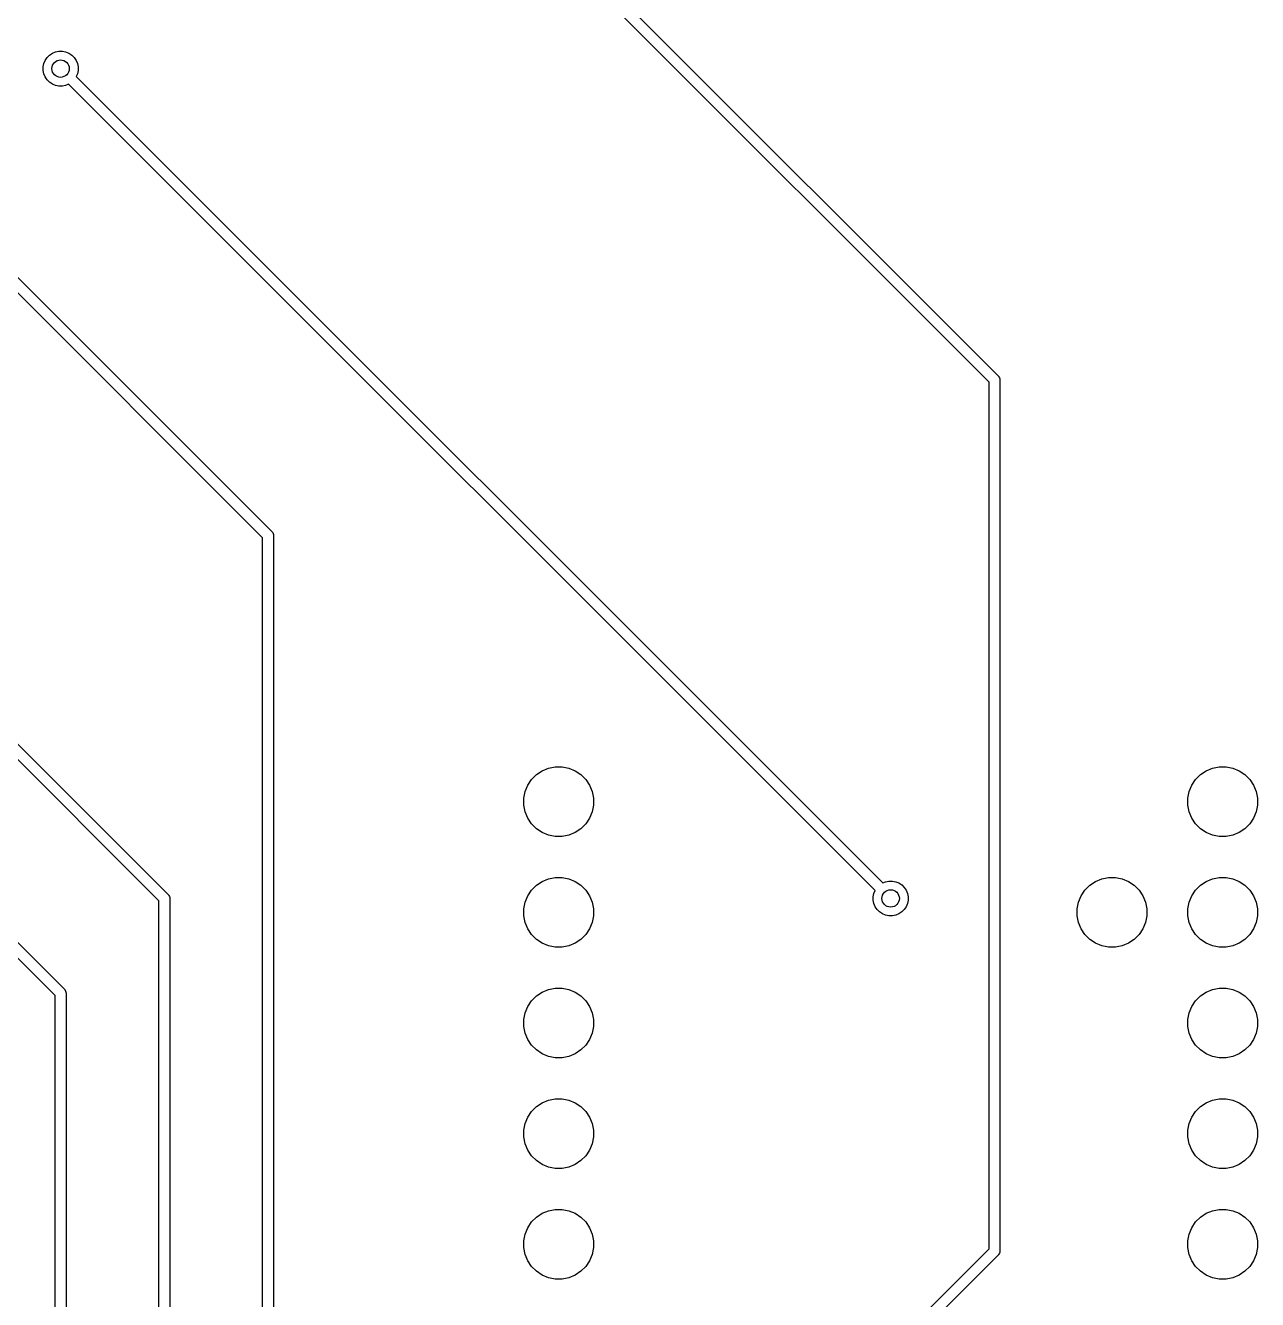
# Model space of a CAD drawing. Extents: x 0.4 to 33.6, y -21.6 to -0.4.
# Drawn here: x 11.874 to 12.988, y -2.706 to -1.555 of the extents above; entities that cross this region are included whole.
import ezdxf

# ---------------------------------------------------------------- set-up
doc = ezdxf.new("R2010")
doc.units = 0
doc.header["$MEASUREMENT"] = 0
doc.layers.add('BLACK', color=7, linetype='CONTINUOUS')

msp = doc.modelspace()

# ---------------------------------------------------------------- linework, layer by layer
at = {"layer": 'BLACK', "linetype": 'CONTINUOUS'}
for p, q in [((12.0974, -1.21544), (12.7533, -1.87135)), ((12.7451, -1.87704), (12.0917, -1.22367)), ((11.488, -1.40294), (12.0971, -2.01205)), ((12.0888, -2.01774), (11.4823, -1.41117)), ((11.8911, -1.58916), (11.8923, -1.58629)), ((11.8923, -1.58629), (11.894, -1.58371)), ((11.894, -1.58371), (11.8962, -1.58152)), ((11.8962, -1.58152), (11.8988, -1.57979)), ((11.8988, -1.57979), (11.9017, -1.57861)), ((11.9017, -1.57861), (11.9047, -1.578)), ((11.9047, -1.578), (11.9078, -1.578)), ((11.9078, -1.578), (11.9108, -1.57861)), ((11.9108, -1.57861), (11.9137, -1.57979)), ((11.9137, -1.57979), (11.9163, -1.58152)), ((11.9163, -1.58152), (11.9185, -1.58371)), ((11.9185, -1.58371), (11.9202, -1.58629)), ((11.9202, -1.58629), (11.9214, -1.58916)), ((11.9013, -2.43151), (11.0685, -1.59867)), ((11.0742, -1.59044), (11.9096, -2.42582)), ((11.8905, -1.5922), (11.8911, -1.58916)), ((11.8905, -1.5953), (11.8905, -1.5922)), ((11.8911, -1.59834), (11.8905, -1.5953)), ((11.8923, -1.60121), (11.8911, -1.59834)), ((11.9214, -1.59834), (11.9203, -1.60088)), ((11.9214, -1.58916), (11.922, -1.5922)), ((11.922, -1.5953), (11.9214, -1.59834)), ((11.922, -1.5922), (11.922, -1.5953)), ((11.894, -1.60379), (11.8923, -1.60121)), ((11.8962, -1.60598), (11.894, -1.60379)), ((11.8988, -1.60771), (11.8962, -1.60598)), ((11.9017, -1.60889), (11.8988, -1.60771)), ((11.9047, -1.6095), (11.9017, -1.60889)), ((11.9078, -1.6095), (11.9047, -1.6095)), ((11.9108, -1.60889), (11.9078, -1.6095)), ((11.9134, -1.60784), (11.9108, -1.60889)), ((12.6422, -2.33662), (11.9134, -1.60784)), ((11.9203, -1.60088), (12.6491, -2.32966)), ((11.5362, -1.87296), (12.0033, -2.3401)), ((12.7533, -1.87135), (12.7535, -1.8715)), ((12.7535, -1.8715), (12.7537, -1.87169)), ((12.7537, -1.87169), (12.7537, -1.87169)), ((12.7537, -1.87169), (12.754, -1.87215)), ((12.754, -1.87215), (12.7541, -1.87225)), ((12.7541, -1.87225), (12.7546, -1.87311)), ((12.7546, -1.87311), (12.7549, -1.87404)), ((12.7549, -1.87404), (12.7549, -1.87476)), ((12.7549, -1.87476), (12.7549, -1.87476)), ((12.7549, -1.87476), (12.7549, -1.875)), ((12.7549, -1.875), (12.7549, -1.87524)), ((12.7549, -1.87524), (12.7549, -2.66226)), ((11.9951, -2.34579), (11.5279, -1.87865)), ((12.7451, -2.66046), (12.7451, -1.87704)), ((12.0971, -2.01205), (12.0972, -2.0122)), ((12.0972, -2.0122), (12.0974, -2.01239)), ((12.0974, -2.01239), (12.0974, -2.01239)), ((12.0974, -2.01239), (12.0979, -2.01295)), ((12.0979, -2.01295), (12.0983, -2.01381)), ((12.0983, -2.01381), (12.0986, -2.01473)), ((12.0986, -2.01473), (12.0987, -2.01546)), ((12.0888, -2.89351), (12.0888, -2.01774)), ((12.0987, -2.01546), (12.0987, -2.01546)), ((12.0987, -2.01546), (12.0987, -2.0157)), ((12.0987, -2.0157), (12.0987, -2.01594)), ((12.0987, -2.01594), (12.0987, -2.89171)), ((12.3318, -2.23617), (12.3362, -2.23179)), ((12.3362, -2.23179), (12.3413, -2.22834)), ((12.3413, -2.22834), (12.3471, -2.22596)), ((12.3471, -2.22596), (12.3531, -2.22475)), ((12.3531, -2.22475), (12.3594, -2.22475)), ((12.3594, -2.22475), (12.3654, -2.22596)), ((12.3654, -2.22596), (12.3712, -2.22834)), ((12.3712, -2.22834), (12.3763, -2.23179)), ((12.3763, -2.23179), (12.3807, -2.23617)), ((12.9318, -2.23617), (12.9362, -2.23179)), ((12.9362, -2.23179), (12.9413, -2.22834)), ((12.9413, -2.22834), (12.9471, -2.22596)), ((12.9471, -2.22596), (12.9531, -2.22475)), ((12.9531, -2.22475), (12.9594, -2.22475)), ((12.9594, -2.22475), (12.9654, -2.22596)), ((12.9654, -2.22596), (12.9712, -2.22834)), ((12.9712, -2.22834), (12.9763, -2.23179)), ((12.9763, -2.23179), (12.9807, -2.23617)), ((12.326, -2.24706), (12.3283, -2.24133)), ((12.3283, -2.24133), (12.3318, -2.23617)), ((12.3807, -2.23617), (12.3842, -2.24133)), ((12.3842, -2.24133), (12.3865, -2.24706)), ((12.926, -2.24706), (12.9283, -2.24133)), ((12.9283, -2.24133), (12.9318, -2.23617)), ((12.9807, -2.23617), (12.9842, -2.24133)), ((12.9842, -2.24133), (12.9865, -2.24706)), ((12.3248, -2.25315), (12.326, -2.24706)), ((12.3248, -2.25935), (12.3248, -2.25315)), ((12.3865, -2.24706), (12.3877, -2.25315)), ((12.3877, -2.25315), (12.3877, -2.25935)), ((12.9248, -2.25315), (12.926, -2.24706)), ((12.9248, -2.25935), (12.9248, -2.25315)), ((12.9865, -2.24706), (12.9877, -2.25315)), ((12.9877, -2.25315), (12.9877, -2.25935)), ((12.326, -2.26544), (12.3248, -2.25935)), ((12.3283, -2.27117), (12.326, -2.26544)), ((12.3865, -2.26544), (12.3842, -2.27117)), ((12.3877, -2.25935), (12.3865, -2.26544)), ((12.926, -2.26544), (12.9248, -2.25935)), ((12.9283, -2.27117), (12.926, -2.26544)), ((12.9865, -2.26544), (12.9842, -2.27117)), ((12.9877, -2.25935), (12.9865, -2.26544)), ((12.3318, -2.27633), (12.3283, -2.27117)), ((12.3362, -2.28071), (12.3318, -2.27633)), ((12.3807, -2.27633), (12.3763, -2.28071)), ((12.3842, -2.27117), (12.3807, -2.27633)), ((12.9318, -2.27633), (12.9283, -2.27117)), ((12.9362, -2.28071), (12.9318, -2.27633)), ((12.9807, -2.27633), (12.9763, -2.28071)), ((12.9842, -2.27117), (12.9807, -2.27633)), ((12.3413, -2.28416), (12.3362, -2.28071)), ((12.3471, -2.28654), (12.3413, -2.28416)), ((12.3531, -2.28775), (12.3471, -2.28654)), ((12.3594, -2.28775), (12.3531, -2.28775)), ((12.3654, -2.28654), (12.3594, -2.28775)), ((12.3712, -2.28416), (12.3654, -2.28654)), ((12.3763, -2.28071), (12.3712, -2.28416)), ((12.9413, -2.28416), (12.9362, -2.28071)), ((12.9471, -2.28654), (12.9413, -2.28416)), ((12.9531, -2.28775), (12.9471, -2.28654)), ((12.9594, -2.28775), (12.9531, -2.28775)), ((12.9654, -2.28654), (12.9594, -2.28775)), ((12.9712, -2.28416), (12.9654, -2.28654)), ((12.9763, -2.28071), (12.9712, -2.28416)), ((12.3413, -2.32834), (12.3471, -2.32596)), ((12.3471, -2.32596), (12.3531, -2.32475)), ((12.3531, -2.32475), (12.3594, -2.32475)), ((12.3594, -2.32475), (12.3654, -2.32596)), ((12.3654, -2.32596), (12.3712, -2.32834)), ((12.8413, -2.32834), (12.8471, -2.32596)), ((12.8471, -2.32596), (12.8531, -2.32475)), ((12.8531, -2.32475), (12.8594, -2.32475)), ((12.8594, -2.32475), (12.8654, -2.32596)), ((12.8654, -2.32596), (12.8712, -2.32834)), ((12.9413, -2.32834), (12.9471, -2.32596)), ((12.9471, -2.32596), (12.9531, -2.32475)), ((12.9531, -2.32475), (12.9594, -2.32475)), ((12.9594, -2.32475), (12.9654, -2.32596)), ((12.9654, -2.32596), (12.9712, -2.32834)), ((12.3283, -2.34133), (12.3318, -2.33617)), ((12.3318, -2.33617), (12.3362, -2.33179)), ((12.3362, -2.33179), (12.3413, -2.32834)), ((12.3712, -2.32834), (12.3763, -2.33179)), ((12.3763, -2.33179), (12.3807, -2.33617)), ((12.3807, -2.33617), (12.3842, -2.34133)), ((12.6411, -2.33916), (12.6422, -2.33662)), ((12.6491, -2.32966), (12.6517, -2.32861)), ((12.6517, -2.32861), (12.6547, -2.328)), ((12.6547, -2.328), (12.6578, -2.328)), ((12.6578, -2.328), (12.6608, -2.32861)), ((12.6608, -2.32861), (12.6637, -2.32979)), ((12.6637, -2.32979), (12.6663, -2.33152)), ((12.6663, -2.33152), (12.6685, -2.33371)), ((12.6685, -2.33371), (12.6702, -2.33629)), ((12.6702, -2.33629), (12.6714, -2.33916)), ((12.8283, -2.34133), (12.8318, -2.33617)), ((12.8318, -2.33617), (12.8362, -2.33179)), ((12.8362, -2.33179), (12.8413, -2.32834)), ((12.8712, -2.32834), (12.8763, -2.33179)), ((12.8763, -2.33179), (12.8807, -2.33617)), ((12.8807, -2.33617), (12.8842, -2.34133)), ((12.9283, -2.34133), (12.9318, -2.33617)), ((12.9318, -2.33617), (12.9362, -2.33179)), ((12.9362, -2.33179), (12.9413, -2.32834)), ((12.9712, -2.32834), (12.9763, -2.33179)), ((12.9763, -2.33179), (12.9807, -2.33617)), ((12.9807, -2.33617), (12.9842, -2.34133)), ((11.9951, -2.89976), (11.9951, -2.34579)), ((12.0033, -2.3401), (12.0035, -2.34025)), ((12.0035, -2.34025), (12.0037, -2.34044)), ((12.0037, -2.34044), (12.0037, -2.34044)), ((12.0037, -2.34044), (12.004, -2.3409)), ((12.004, -2.3409), (12.0041, -2.341)), ((12.0041, -2.341), (12.0046, -2.34186)), ((12.0046, -2.34186), (12.0049, -2.34279)), ((12.0049, -2.34279), (12.0049, -2.34351)), ((12.0049, -2.34351), (12.0049, -2.34351)), ((12.0049, -2.34351), (12.0049, -2.34375)), ((12.0049, -2.34375), (12.0049, -2.34399)), ((12.0049, -2.34399), (12.0049, -2.89796)), ((12.3248, -2.35315), (12.326, -2.34706)), ((12.326, -2.34706), (12.3283, -2.34133)), ((12.3842, -2.34133), (12.3865, -2.34706)), ((12.3865, -2.34706), (12.3877, -2.35315)), ((12.6405, -2.3422), (12.6411, -2.33916)), ((12.6405, -2.3453), (12.6405, -2.3422)), ((12.6411, -2.34834), (12.6405, -2.3453)), ((12.6423, -2.35121), (12.6411, -2.34834)), ((12.6714, -2.34834), (12.6702, -2.35121)), ((12.6714, -2.33916), (12.672, -2.3422)), ((12.672, -2.3453), (12.6714, -2.34834)), ((12.672, -2.3422), (12.672, -2.3453)), ((12.8248, -2.35315), (12.826, -2.34706)), ((12.826, -2.34706), (12.8283, -2.34133)), ((12.8842, -2.34133), (12.8865, -2.34706)), ((12.8865, -2.34706), (12.8877, -2.35315)), ((12.9248, -2.35315), (12.926, -2.34706)), ((12.926, -2.34706), (12.9283, -2.34133)), ((12.9842, -2.34133), (12.9865, -2.34706)), ((12.9865, -2.34706), (12.9877, -2.35315)), ((12.3248, -2.35935), (12.3248, -2.35315)), ((12.326, -2.36544), (12.3248, -2.35935)), ((12.3877, -2.35935), (12.3865, -2.36544)), ((12.3877, -2.35315), (12.3877, -2.35935)), ((12.644, -2.35379), (12.6423, -2.35121)), ((12.6462, -2.35598), (12.644, -2.35379)), ((12.6488, -2.35771), (12.6462, -2.35598)), ((12.6517, -2.35889), (12.6488, -2.35771)), ((12.6547, -2.3595), (12.6517, -2.35889)), ((12.6578, -2.3595), (12.6547, -2.3595)), ((12.6608, -2.35889), (12.6578, -2.3595)), ((12.6637, -2.35771), (12.6608, -2.35889)), ((12.6663, -2.35598), (12.6637, -2.35771)), ((12.6685, -2.35379), (12.6663, -2.35598)), ((12.6702, -2.35121), (12.6685, -2.35379)), ((12.8248, -2.35935), (12.8248, -2.35315)), ((12.826, -2.36544), (12.8248, -2.35935)), ((12.8877, -2.35935), (12.8865, -2.36544)), ((12.8877, -2.35315), (12.8877, -2.35935)), ((12.9248, -2.35935), (12.9248, -2.35315)), ((12.926, -2.36544), (12.9248, -2.35935)), ((12.9877, -2.35935), (12.9865, -2.36544)), ((12.9877, -2.35315), (12.9877, -2.35935)), ((12.3283, -2.37117), (12.326, -2.36544)), ((12.3318, -2.37633), (12.3283, -2.37117)), ((12.3842, -2.37117), (12.3807, -2.37633)), ((12.3865, -2.36544), (12.3842, -2.37117)), ((12.8283, -2.37117), (12.826, -2.36544)), ((12.8318, -2.37633), (12.8283, -2.37117)), ((12.8842, -2.37117), (12.8807, -2.37633)), ((12.8865, -2.36544), (12.8842, -2.37117)), ((12.9283, -2.37117), (12.926, -2.36544)), ((12.9318, -2.37633), (12.9283, -2.37117)), ((12.9842, -2.37117), (12.9807, -2.37633)), ((12.9865, -2.36544), (12.9842, -2.37117)), ((12.3362, -2.38071), (12.3318, -2.37633)), ((12.3413, -2.38416), (12.3362, -2.38071)), ((12.3763, -2.38071), (12.3712, -2.38416)), ((12.3807, -2.37633), (12.3763, -2.38071)), ((12.8362, -2.38071), (12.8318, -2.37633)), ((12.8413, -2.38416), (12.8362, -2.38071)), ((12.8763, -2.38071), (12.8712, -2.38416)), ((12.8807, -2.37633), (12.8763, -2.38071)), ((12.9362, -2.38071), (12.9318, -2.37633)), ((12.9413, -2.38416), (12.9362, -2.38071)), ((12.9763, -2.38071), (12.9712, -2.38416)), ((12.9807, -2.37633), (12.9763, -2.38071)), ((12.3471, -2.38654), (12.3413, -2.38416)), ((12.3531, -2.38775), (12.3471, -2.38654)), ((12.3594, -2.38775), (12.3531, -2.38775)), ((12.3654, -2.38654), (12.3594, -2.38775)), ((12.3712, -2.38416), (12.3654, -2.38654)), ((12.8471, -2.38654), (12.8413, -2.38416)), ((12.8531, -2.38775), (12.8471, -2.38654)), ((12.8594, -2.38775), (12.8531, -2.38775)), ((12.8654, -2.38654), (12.8594, -2.38775)), ((12.8712, -2.38416), (12.8654, -2.38654)), ((12.9471, -2.38654), (12.9413, -2.38416)), ((12.9531, -2.38775), (12.9471, -2.38654)), ((12.9594, -2.38775), (12.9531, -2.38775)), ((12.9654, -2.38654), (12.9594, -2.38775)), ((12.9712, -2.38416), (12.9654, -2.38654)), ((11.9096, -2.42582), (11.9097, -2.42597)), ((11.9097, -2.42597), (11.9099, -2.42616)), ((11.9099, -2.42616), (11.9104, -2.42672)), ((11.9104, -2.42672), (11.9108, -2.42746)), ((11.9108, -2.42746), (11.9108, -2.42758)), ((11.9108, -2.42758), (11.9111, -2.4285)), ((11.9111, -2.4285), (11.9112, -2.42923)), ((11.9112, -2.42923), (11.9112, -2.42923)), ((11.9112, -2.42923), (11.9112, -2.42947)), ((11.9112, -2.42947), (11.9112, -2.42971)), ((12.3362, -2.43179), (12.3413, -2.42834)), ((12.3413, -2.42834), (12.3471, -2.42596)), ((12.3471, -2.42596), (12.3531, -2.42475)), ((12.3531, -2.42475), (12.3594, -2.42475)), ((12.3594, -2.42475), (12.3654, -2.42596)), ((12.3654, -2.42596), (12.3712, -2.42834)), ((12.3712, -2.42834), (12.3763, -2.43179)), ((12.9362, -2.43179), (12.9413, -2.42834)), ((12.9413, -2.42834), (12.9471, -2.42596)), ((12.9471, -2.42596), (12.9531, -2.42475)), ((12.9531, -2.42475), (12.9594, -2.42475)), ((12.9594, -2.42475), (12.9654, -2.42596)), ((12.9654, -2.42596), (12.9712, -2.42834)), ((12.9712, -2.42834), (12.9763, -2.43179)), ((11.9013, -2.90601), (11.9013, -2.43151)), ((11.9112, -2.42971), (11.9112, -2.90421)), ((12.3283, -2.44133), (12.3318, -2.43617)), ((12.3318, -2.43617), (12.3362, -2.43179)), ((12.3763, -2.43179), (12.3807, -2.43617)), ((12.3807, -2.43617), (12.3842, -2.44133)), ((12.9283, -2.44133), (12.9318, -2.43617)), ((12.9318, -2.43617), (12.9362, -2.43179)), ((12.9763, -2.43179), (12.9807, -2.43617)), ((12.9807, -2.43617), (12.9842, -2.44133)), ((12.3248, -2.45315), (12.326, -2.44706)), ((12.326, -2.44706), (12.3283, -2.44133)), ((12.3842, -2.44133), (12.3865, -2.44706)), ((12.3865, -2.44706), (12.3877, -2.45315)), ((12.9248, -2.45315), (12.926, -2.44706)), ((12.926, -2.44706), (12.9283, -2.44133)), ((12.9842, -2.44133), (12.9865, -2.44706)), ((12.9865, -2.44706), (12.9877, -2.45315)), ((12.3248, -2.45935), (12.3248, -2.45315)), ((12.326, -2.46544), (12.3248, -2.45935)), ((12.3877, -2.45935), (12.3865, -2.46544)), ((12.3877, -2.45315), (12.3877, -2.45935)), ((12.9248, -2.45935), (12.9248, -2.45315)), ((12.926, -2.46544), (12.9248, -2.45935)), ((12.9877, -2.45935), (12.9865, -2.46544)), ((12.9877, -2.45315), (12.9877, -2.45935)), ((12.3283, -2.47117), (12.326, -2.46544)), ((12.3318, -2.47633), (12.3283, -2.47117)), ((12.3842, -2.47117), (12.3807, -2.47633)), ((12.3865, -2.46544), (12.3842, -2.47117)), ((12.9283, -2.47117), (12.926, -2.46544)), ((12.9318, -2.47633), (12.9283, -2.47117)), ((12.9842, -2.47117), (12.9807, -2.47633)), ((12.9865, -2.46544), (12.9842, -2.47117)), ((12.3362, -2.48071), (12.3318, -2.47633)), ((12.3413, -2.48416), (12.3362, -2.48071)), ((12.3471, -2.48654), (12.3413, -2.48416)), ((12.3531, -2.48775), (12.3471, -2.48654)), ((12.3654, -2.48654), (12.3594, -2.48775)), ((12.3712, -2.48416), (12.3654, -2.48654)), ((12.3763, -2.48071), (12.3712, -2.48416)), ((12.3807, -2.47633), (12.3763, -2.48071)), ((12.9362, -2.48071), (12.9318, -2.47633)), ((12.9413, -2.48416), (12.9362, -2.48071)), ((12.9471, -2.48654), (12.9413, -2.48416)), ((12.9531, -2.48775), (12.9471, -2.48654)), ((12.9654, -2.48654), (12.9594, -2.48775)), ((12.9712, -2.48416), (12.9654, -2.48654)), ((12.9763, -2.48071), (12.9712, -2.48416)), ((12.9807, -2.47633), (12.9763, -2.48071)), ((12.3594, -2.48775), (12.3531, -2.48775)), ((12.9594, -2.48775), (12.9531, -2.48775)), ((12.3318, -2.53617), (12.3362, -2.53179)), ((12.3362, -2.53179), (12.3413, -2.52834)), ((12.3413, -2.52834), (12.3471, -2.52596)), ((12.3471, -2.52596), (12.3531, -2.52475)), ((12.3531, -2.52475), (12.3594, -2.52475)), ((12.3594, -2.52475), (12.3654, -2.52596)), ((12.3654, -2.52596), (12.3712, -2.52834)), ((12.3712, -2.52834), (12.3763, -2.53179)), ((12.3763, -2.53179), (12.3807, -2.53617)), ((12.9318, -2.53617), (12.9362, -2.53179)), ((12.9362, -2.53179), (12.9413, -2.52834)), ((12.9413, -2.52834), (12.9471, -2.52596)), ((12.9471, -2.52596), (12.9531, -2.52475)), ((12.9531, -2.52475), (12.9594, -2.52475)), ((12.9594, -2.52475), (12.9654, -2.52596)), ((12.9654, -2.52596), (12.9712, -2.52834)), ((12.9712, -2.52834), (12.9763, -2.53179)), ((12.9763, -2.53179), (12.9807, -2.53617)), ((12.326, -2.54706), (12.3283, -2.54133)), ((12.3283, -2.54133), (12.3318, -2.53617)), ((12.3807, -2.53617), (12.3842, -2.54133)), ((12.3842, -2.54133), (12.3865, -2.54706)), ((12.926, -2.54706), (12.9283, -2.54133)), ((12.9283, -2.54133), (12.9318, -2.53617)), ((12.9807, -2.53617), (12.9842, -2.54133)), ((12.9842, -2.54133), (12.9865, -2.54706)), ((12.3248, -2.55315), (12.326, -2.54706)), ((12.3248, -2.55935), (12.3248, -2.55315)), ((12.3865, -2.54706), (12.3877, -2.55315)), ((12.3877, -2.55315), (12.3877, -2.55935)), ((12.9248, -2.55315), (12.926, -2.54706)), ((12.9248, -2.55935), (12.9248, -2.55315)), ((12.9865, -2.54706), (12.9877, -2.55315)), ((12.9877, -2.55315), (12.9877, -2.55935)), ((12.326, -2.56544), (12.3248, -2.55935)), ((12.3283, -2.57117), (12.326, -2.56544)), ((12.3865, -2.56544), (12.3842, -2.57117)), ((12.3877, -2.55935), (12.3865, -2.56544)), ((12.926, -2.56544), (12.9248, -2.55935)), ((12.9283, -2.57117), (12.926, -2.56544)), ((12.9865, -2.56544), (12.9842, -2.57117)), ((12.9877, -2.55935), (12.9865, -2.56544)), ((12.3318, -2.57633), (12.3283, -2.57117)), ((12.3362, -2.58071), (12.3318, -2.57633)), ((12.3807, -2.57633), (12.3763, -2.58071)), ((12.3842, -2.57117), (12.3807, -2.57633)), ((12.9318, -2.57633), (12.9283, -2.57117)), ((12.9362, -2.58071), (12.9318, -2.57633)), ((12.9807, -2.57633), (12.9763, -2.58071)), ((12.9842, -2.57117), (12.9807, -2.57633)), ((12.3413, -2.58416), (12.3362, -2.58071)), ((12.3471, -2.58654), (12.3413, -2.58416)), ((12.3531, -2.58775), (12.3471, -2.58654)), ((12.3594, -2.58775), (12.3531, -2.58775)), ((12.3654, -2.58654), (12.3594, -2.58775)), ((12.3712, -2.58416), (12.3654, -2.58654)), ((12.3763, -2.58071), (12.3712, -2.58416)), ((12.9413, -2.58416), (12.9362, -2.58071)), ((12.9471, -2.58654), (12.9413, -2.58416)), ((12.9531, -2.58775), (12.9471, -2.58654)), ((12.9594, -2.58775), (12.9531, -2.58775)), ((12.9654, -2.58654), (12.9594, -2.58775)), ((12.9712, -2.58416), (12.9654, -2.58654)), ((12.9763, -2.58071), (12.9712, -2.58416)), ((12.3471, -2.62596), (12.3531, -2.62475)), ((12.3531, -2.62475), (12.3594, -2.62475)), ((12.3594, -2.62475), (12.3654, -2.62596)), ((12.9471, -2.62596), (12.9531, -2.62475)), ((12.9531, -2.62475), (12.9594, -2.62475)), ((12.9594, -2.62475), (12.9654, -2.62596)), ((12.3283, -2.64133), (12.3318, -2.63617)), ((12.3318, -2.63617), (12.3362, -2.63179)), ((12.3362, -2.63179), (12.3413, -2.62834)), ((12.3413, -2.62834), (12.3471, -2.62596)), ((12.3654, -2.62596), (12.3712, -2.62834)), ((12.3712, -2.62834), (12.3763, -2.63179)), ((12.3763, -2.63179), (12.3807, -2.63617)), ((12.3807, -2.63617), (12.3842, -2.64133)), ((12.9283, -2.64133), (12.9318, -2.63617)), ((12.9318, -2.63617), (12.9362, -2.63179)), ((12.9362, -2.63179), (12.9413, -2.62834)), ((12.9413, -2.62834), (12.9471, -2.62596)), ((12.9654, -2.62596), (12.9712, -2.62834)), ((12.9712, -2.62834), (12.9763, -2.63179)), ((12.9763, -2.63179), (12.9807, -2.63617)), ((12.9807, -2.63617), (12.9842, -2.64133)), ((12.3248, -2.65315), (12.326, -2.64706)), ((12.326, -2.64706), (12.3283, -2.64133)), ((12.3842, -2.64133), (12.3865, -2.64706)), ((12.3865, -2.64706), (12.3877, -2.65315)), ((12.9248, -2.65315), (12.926, -2.64706)), ((12.926, -2.64706), (12.9283, -2.64133)), ((12.9842, -2.64133), (12.9865, -2.64706)), ((12.9865, -2.64706), (12.9877, -2.65315)), ((12.3248, -2.65935), (12.3248, -2.65315)), ((12.326, -2.66544), (12.3248, -2.65935)), ((12.3877, -2.65935), (12.3865, -2.66544)), ((12.3877, -2.65315), (12.3877, -2.65935)), ((12.9248, -2.65935), (12.9248, -2.65315)), ((12.926, -2.66544), (12.9248, -2.65935)), ((12.9877, -2.65935), (12.9865, -2.66544)), ((12.9877, -2.65315), (12.9877, -2.65935)), ((12.3283, -2.67117), (12.326, -2.66544)), ((12.3318, -2.67633), (12.3283, -2.67117)), ((12.3748, -3.03075), (12.7451, -2.66046)), ((12.3842, -2.67117), (12.3807, -2.67633)), ((12.7533, -2.66615), (12.3817, -3.03771)), ((12.3865, -2.66544), (12.3842, -2.67117)), ((12.7535, -2.666), (12.7533, -2.66615)), ((12.7537, -2.66581), (12.7535, -2.666)), ((12.7541, -2.66525), (12.7537, -2.66581)), ((12.7537, -2.66581), (12.7537, -2.66581)), ((12.7546, -2.66439), (12.7541, -2.66525)), ((12.7549, -2.66346), (12.7546, -2.66439)), ((12.7549, -2.66226), (12.7549, -2.6625)), ((12.7549, -2.6625), (12.7549, -2.66274)), ((12.7549, -2.66274), (12.7549, -2.66274)), ((12.7549, -2.66274), (12.7549, -2.66346)), ((12.9283, -2.67117), (12.926, -2.66544)), ((12.9318, -2.67633), (12.9283, -2.67117)), ((12.9842, -2.67117), (12.9807, -2.67633)), ((12.9865, -2.66544), (12.9842, -2.67117)), ((12.3362, -2.68071), (12.3318, -2.67633)), ((12.3413, -2.68416), (12.3362, -2.68071)), ((12.3763, -2.68071), (12.3712, -2.68416)), ((12.3807, -2.67633), (12.3763, -2.68071)), ((12.9362, -2.68071), (12.9318, -2.67633)), ((12.9413, -2.68416), (12.9362, -2.68071)), ((12.9763, -2.68071), (12.9712, -2.68416)), ((12.9807, -2.67633), (12.9763, -2.68071)), ((12.3471, -2.68654), (12.3413, -2.68416)), ((12.3531, -2.68775), (12.3471, -2.68654)), ((12.3594, -2.68775), (12.3531, -2.68775)), ((12.3654, -2.68654), (12.3594, -2.68775)), ((12.3712, -2.68416), (12.3654, -2.68654)), ((12.9471, -2.68654), (12.9413, -2.68416)), ((12.9531, -2.68775), (12.9471, -2.68654)), ((12.9594, -2.68775), (12.9531, -2.68775)), ((12.9654, -2.68654), (12.9594, -2.68775)), ((12.9712, -2.68416), (12.9654, -2.68654))]:
    msp.add_line(p, q, dxfattribs=at)
at = {"layer": 'BLACK'}
for centre in [(11.9062, -1.59375), (12.6562, -2.34375)]:
    msp.add_circle(centre, 0.007874, dxfattribs=at)

doc.saveas('drawing.dxf')
